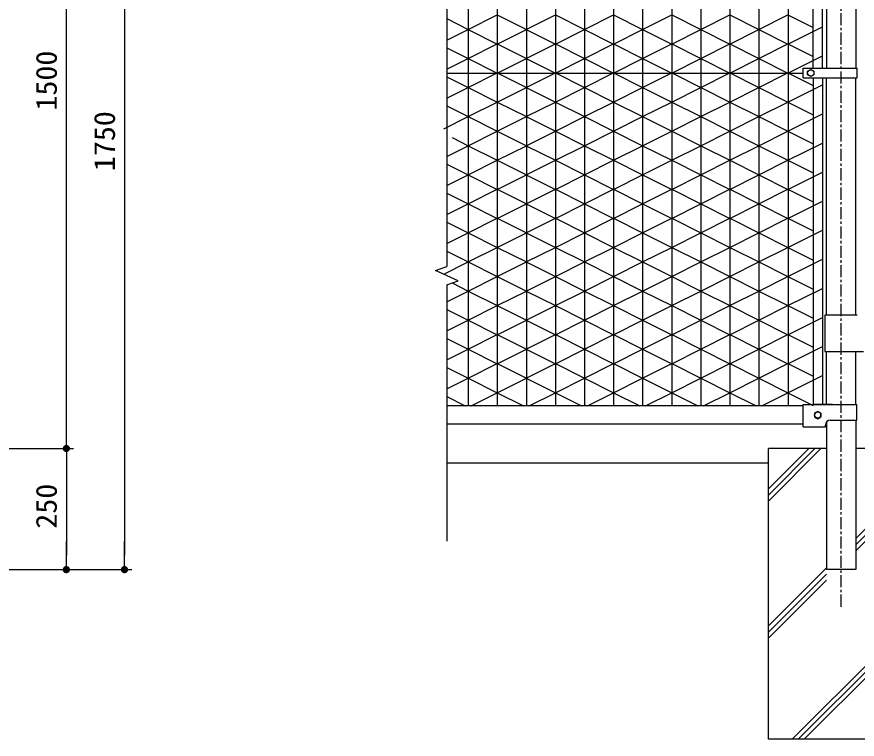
# Model space of a CAD drawing. Units: millimetres, scale not verified. Extents: x -4425 to 4425, y -3150 to 3150.
# Drawn here: x -995 to 739, y -810 to 681 of the extents above; entities that cross this region are included whole.
import ezdxf
from ezdxf.enums import TextEntityAlignment as Align

# ---------------------------------------------------------------- set-up
doc = ezdxf.new("R2010")
doc.units = ezdxf.units.MM
doc.header["$LTSCALE"] = 20
doc.header["$PDMODE"] = 32
doc.header["$PDSIZE"] = 10
doc.linetypes.add('USER1', pattern=[2, 1.25, -0.25, 0.25, -0.25])
for name, color, linetype, lineweight in [('0-0_BUHIN', 7, 'Continuous', 25), ('0-2_KOUZOU', 7, 'Continuous', 25), ('0-3_SUNPOU', 1, 'Continuous', 25), ('0-4_HATCH', 4, 'Continuous', 25), ('0-5_0', 4, 'Continuous', 25), ('0-6_KISO', 7, 'Continuous', 25), ('0-8_AMI', 7, 'Continuous', 25), ('0-C_AMI-HATCH', 6, 'Continuous', 25)]:
    doc.layers.add(name, color=color, linetype=linetype, lineweight=lineweight)
doc.layers.add('0-7_DEFPOINTS', color=7, linetype='Continuous')
doc.styles.add('ＭＳ ゴシック', font='')
doc.styles.get('ＭＳ ゴシック').set_extended_font_data('MS Gothic')

# ---------------------------------------------------------------- blocks, each defined once
blk = doc.blocks.new('X1')
at = {"layer": '0-5_0'}
for p, q in [((64384.6, 34820.3), (66554.6, 36990.3)), ((64384.6, 35070.3), (66304.6, 36990.3)), ((64384.6, 35320.3), (66054.6, 36990.3)), ((67989.6, 33268.5), (70200, 35478.9)), ((70200, 35478.9), (70384.6, 35663.5)), ((70301.3, 35330.2), (70384.6, 35413.5)), ((67989.6, 33018.5), (70301.3, 35330.2)), ((67989.6, 32768.5), (70384.6, 35163.5)), ((64384.6, 29663.5), (66779.6, 32058.5)), ((64384.6, 29413.5), (66779.6, 31808.5)), ((64384.6, 29163.5), (66779.6, 31558.5)), ((65368.3, 24990.3), (70384.6, 30006.7)), ((65618.3, 24990.3), (70384.6, 29756.7)), ((65868.3, 24990.3), (70384.6, 29506.7))]:
    blk.add_line(p, q, dxfattribs=at)
blk = doc.blocks.new('M1')
at = {"layer": '0-3_SUNPOU'}
blk.add_line((-5, 0), (-38.58, 0), dxfattribs=at)
for points in [[(0, 0), (-5, 0), (-4.96, 0.63)], [(0, 0), (-4.96, -0.63), (-5, 0)], [(0, 0), (-4.96, 0.63), (-4.84, 1.24)], [(0, 0), (-4.84, -1.24), (-4.96, -0.63)], [(0, 0), (-4.84, 1.24), (-4.65, 1.84)], [(0, 0), (-4.65, -1.84), (-4.84, -1.24)], [(0, 0), (-4.65, 1.84), (-4.38, 2.41)], [(0, 0), (-4.38, -2.41), (-4.65, -1.84)], [(0, 0), (-4.38, 2.41), (-4.05, 2.94)], [(0, 0), (-4.05, -2.94), (-4.38, -2.41)], [(0, 0), (-4.05, 2.94), (-3.64, 3.42)], [(0, 0), (-3.64, -3.42), (-4.05, -2.94)], [(0, 0), (-3.64, 3.42), (-3.19, 3.85)], [(0, 0), (-3.19, -3.85), (-3.64, -3.42)], [(0, 0), (-3.19, 3.85), (-2.68, 4.22)], [(0, 0), (-2.68, -4.22), (-3.19, -3.85)], [(0, 0), (-2.68, 4.22), (-2.13, 4.52)], [(0, 0), (-2.13, -4.52), (-2.68, -4.22)], [(0, 0), (-2.13, 4.52), (-1.55, 4.76)], [(0, 0), (-1.55, -4.76), (-2.13, -4.52)], [(0, 0), (-1.55, 4.76), (-0.94, 4.91)], [(0, 0), (-0.94, -4.91), (-1.55, -4.76)], [(0, 0), (-0.94, 4.91), (-0.31, 4.99)], [(0, 0), (-0.31, -4.99), (-0.94, -4.91)], [(0, 0), (-0.31, 4.99), (0.31, 4.99)], [(0, 0), (0.31, -4.99), (-0.31, -4.99)], [(0, 0), (0.31, 4.99), (0.94, 4.91)], [(0, 0), (0.94, 4.91), (1.55, 4.76)], [(0, 0), (1.55, 4.76), (2.13, 4.52)], [(0, 0), (2.13, 4.52), (2.68, 4.22)], [(0, 0), (2.68, 4.22), (3.19, 3.85)], [(0, 0), (3.19, 3.85), (3.64, 3.42)], [(0, 0), (3.64, 3.42), (4.05, 2.94)], [(0, 0), (4.05, 2.94), (4.38, 2.41)], [(0, 0), (4.38, 2.41), (4.65, 1.84)], [(0, 0), (4.65, 1.84), (4.84, 1.24)], [(0, 0), (4.84, 1.24), (4.96, 0.63)], [(0, 0), (4.96, 0.63), (5, 0)], [(0, 0), (0.94, -4.91), (0.31, -4.99)], [(0, 0), (1.55, -4.76), (0.94, -4.91)], [(0, 0), (2.13, -4.52), (1.55, -4.76)], [(0, 0), (2.68, -4.22), (2.13, -4.52)], [(0, 0), (3.19, -3.85), (2.68, -4.22)], [(0, 0), (3.64, -3.42), (3.19, -3.85)], [(0, 0), (4.05, -2.94), (3.64, -3.42)], [(0, 0), (4.38, -2.41), (4.05, -2.94)], [(0, 0), (4.65, -1.84), (4.38, -2.41)], [(0, 0), (4.84, -1.24), (4.65, -1.84)], [(0, 0), (4.96, -0.63), (4.84, -1.24)], [(0, 0), (5, 0), (4.96, -0.63)]]:
    blk.add_solid(points, dxfattribs=at)

msp = doc.modelspace()

# ---------------------------------------------------------------- linework, layer by layer
at = {"layer": '0-0_BUHIN'}
for p, q in [((672.38, 64.8), (672.38, -10.2)), ((738.98, 64.8), (672.38, 64.8)), ((672.38, -10.2), (752.28, -10.2))]:
    msp.add_line(p, q, dxfattribs=at)
at = {"layer": '0-2_KOUZOU', "color": 1, "linetype": 'USER1'}
msp.add_line((705.68, -536.74), (705.68, 1374.78), dxfattribs=at)
at = {"layer": '0-2_KOUZOU'}
for p, q in [((648.17, 574.8), (648.17, 1249.55)), ((667.17, 574.8), (667.17, 1249.55)), ((675.43, 986.8), (675.43, 574.8)), ((735.93, 986.8), (735.93, 574.8)), ((627.68, 574.8), (738.93, 574.8)), ((627.68, 554.8), (627.68, 574.8)), ((738.93, 554.8), (738.93, 574.8)), ((-107.97, 564.8), (627.68, 564.8)), ((636.68, 568.55), (643.18, 572.3)), ((636.68, 561.05), (636.68, 568.55)), ((643.18, 557.29), (636.68, 561.05)), ((643.18, 572.3), (649.68, 568.55)), ((649.68, 561.05), (643.18, 557.29)), ((649.68, 568.55), (649.68, 561.05)), ((627.68, 554.8), (738.93, 554.8)), ((648.18, 554.8), (648.18, -119.7)), ((667.18, 554.8), (667.18, -119.7)), ((675.43, 64.8), (675.43, 554.8)), ((735.93, 64.8), (735.93, 554.8)), ((675.43, -119.7), (675.43, -10.2)), ((735.93, -119.7), (735.93, -10.2)), ((627.68, -119.7), (738.42, -119.7)), ((627.68, -165.2), (627.68, -119.7)), ((687.67, -119.7), (649.36, -119.7)), ((738.42, -151.7), (738.42, -119.7)), ((627.68, -122.2), (-107.97, -122.2)), ((657.67, -133.7), (651.17, -137.45)), ((651.17, -137.45), (651.17, -144.96)), ((664.17, -137.45), (657.67, -133.7)), ((664.17, -144.96), (664.17, -137.45)), ((651.17, -144.96), (657.67, -148.71)), ((657.67, -148.71), (664.17, -144.96)), ((675.43, -155.7), (675.43, -460.2)), ((683.43, -151.7), (738.42, -151.7)), ((735.93, -151.7), (735.93, -460.2)), ((627.68, -160.2), (-107.97, -160.2)), ((627.68, -165.2), (673.43, -165.2)), ((673.43, -165.2), (673.43, -161.7)), ((735.93, -460.2), (675.43, -460.2)), ((730.68, -460.2), (680.68, -460.2))]:
    msp.add_line(p, q, dxfattribs=at)
for centre in [(643.18, 564.8), (657.67, -141.2)]:
    msp.add_circle(centre, 6.5, dxfattribs=at)
msp.add_arc((683.43, -161.7), 10, 90, 180, dxfattribs=at)
at = {"layer": '0-3_SUNPOU'}
for p, q in [((-893.11, -180.2), (-893.11, 1259.8)), ((-773.11, 1259.8), (-773.11, -430.2)), ((-1532.78, -210.2), (-878.11, -210.2)), ((-1532.78, -210.2), (-878.11, -210.2)), ((-893.11, -240.2), (-893.11, -430.2)), ((-1971.92, -460.2), (-878.11, -460.2)), ((-1971.92, -460.2), (-758.11, -460.2))]:
    msp.add_line(p, q, dxfattribs=at)
at = {"layer": '0-6_KISO'}
for p, q in [((555.68, -810.2), (555.68, -210.2)), ((675.43, -210.2), (555.68, -210.2)), ((855.68, -210.2), (735.93, -210.2)), ((555.68, -240.2), (-107.97, -240.2)), ((855.68, -810.2), (555.68, -810.2))]:
    msp.add_line(p, q, dxfattribs=at)
at = {"layer": '0-7_DEFPOINTS'}
for p in [(-893.11, -460.2), (-773.11, -460.2)]:
    msp.add_point(p, dxfattribs=at)
at = {"layer": '0-8_AMI'}
for p, q in [((-107.97, 819.66), (-107.97, 165.72)), ((-131.47, 157.17), (-107.97, 165.72)), ((-84.48, 136.06), (-131.47, 157.17)), ((-107.97, 127.51), (-84.48, 136.06)), ((-107.97, 127.51), (-107.97, -401.5))]:
    msp.add_line(p, q, dxfattribs=at)
at = {"layer": '0-C_AMI-HATCH'}
for p, q in [((-63.83, 1251.8), (-63.83, -122.2)), ((-3.83, 1251.8), (-3.83, -122.2)), ((56.17, 1251.8), (56.17, -122.2)), ((116.17, 1251.8), (116.17, -122.2)), ((176.17, 1251.8), (176.17, -122.2)), ((236.17, 1251.8), (236.17, -122.2)), ((296.17, 1251.8), (296.17, -122.2)), ((356.17, 1251.8), (356.17, -122.2)), ((416.17, 1251.8), (416.17, -122.2)), ((476.17, 1251.8), (476.17, -122.2)), ((536.17, 1251.8), (536.17, -122.2)), ((596.17, 1251.8), (596.17, -122.2)), ((-107.97, 676.99), (-63.83, 654.82)), ((-63.87, 654.82), (-3.85, 684.96)), ((-3.85, 684.96), (56.17, 654.82)), ((56.13, 654.82), (116.15, 684.96)), ((116.15, 684.96), (176.17, 654.82)), ((536.13, 654.82), (596.15, 684.96)), ((596.15, 684.96), (648.17, 658.83)), ((596.15, 624.67), (667.17, 660.34)), ((-107.97, 632.64), (-63.83, 654.82)), ((-63.87, 654.82), (-3.85, 624.67)), ((-3.85, 624.67), (56.17, 654.82)), ((56.13, 654.82), (116.15, 624.67)), ((116.15, 624.67), (176.17, 654.82)), ((176.13, 654.82), (236.15, 624.67)), ((236.15, 624.67), (296.17, 654.82)), ((296.13, 654.82), (356.15, 624.67)), ((356.15, 624.67), (416.17, 654.82)), ((416.13, 654.82), (476.15, 624.67)), ((476.15, 624.67), (536.17, 654.82)), ((536.13, 654.82), (596.15, 624.67)), ((-63.87, 594.82), (-3.85, 624.96)), ((-3.85, 624.96), (56.17, 594.82)), ((56.13, 594.82), (116.15, 624.96)), ((116.15, 624.96), (176.17, 594.82)), ((176.13, 594.82), (236.15, 624.96)), ((236.15, 624.96), (296.17, 594.82)), ((296.13, 594.82), (356.15, 624.96)), ((356.15, 624.96), (416.17, 594.82)), ((416.13, 594.82), (476.15, 624.96)), ((476.15, 624.96), (536.17, 594.82)), ((536.13, 594.82), (596.15, 624.96)), ((596.15, 624.96), (648.17, 598.83)), ((-107.97, 616.99), (-63.83, 594.82)), ((-107.97, 572.64), (-63.83, 594.82)), ((-63.87, 594.82), (-3.85, 564.67)), ((-3.85, 564.67), (56.17, 594.82)), ((56.13, 594.82), (116.15, 564.67)), ((116.15, 564.67), (176.17, 594.82)), ((176.13, 594.82), (236.15, 564.67)), ((236.15, 564.67), (296.17, 594.82)), ((296.13, 594.82), (356.15, 564.67)), ((356.15, 564.67), (416.17, 594.82)), ((416.13, 594.82), (476.15, 564.67)), ((476.15, 564.67), (536.17, 594.82)), ((536.13, 594.82), (596.15, 564.67)), ((596.15, 564.67), (667.17, 600.34)), ((-107.97, 556.99), (-63.83, 534.82)), ((-63.87, 534.82), (-3.85, 564.96)), ((-3.85, 564.96), (56.17, 534.82)), ((56.13, 534.82), (116.15, 564.96)), ((116.15, 564.96), (176.17, 534.82)), ((176.13, 534.82), (236.15, 564.96)), ((236.15, 564.96), (296.17, 534.82)), ((296.13, 534.82), (356.15, 564.96)), ((356.15, 564.96), (416.17, 534.82)), ((416.13, 534.82), (476.15, 564.96)), ((476.15, 564.96), (536.17, 534.82)), ((596.15, 504.67), (667.17, 540.34)), ((-107.97, 512.64), (-63.83, 534.82)), ((-63.87, 534.82), (-3.85, 504.67)), ((-3.85, 504.67), (56.17, 534.82)), ((56.13, 534.82), (116.15, 504.67)), ((116.15, 504.67), (176.17, 534.82)), ((176.13, 534.82), (236.15, 504.67)), ((236.15, 504.67), (296.17, 534.82)), ((296.13, 534.82), (356.15, 504.67)), ((356.15, 504.67), (416.17, 534.82)), ((416.13, 534.82), (476.15, 504.67)), ((476.15, 504.67), (536.17, 534.82)), ((536.13, 534.82), (596.15, 504.67)), ((-63.87, 474.82), (-3.85, 504.96)), ((-3.85, 504.96), (56.17, 474.82)), ((56.13, 474.82), (116.15, 504.96)), ((116.15, 504.96), (176.17, 474.82)), ((176.13, 474.82), (236.15, 504.96)), ((236.15, 504.96), (296.17, 474.82)), ((296.13, 474.82), (356.15, 504.96)), ((356.15, 504.96), (416.17, 474.82)), ((416.13, 474.82), (476.15, 504.96)), ((476.15, 504.96), (536.17, 474.82)), ((536.13, 474.82), (596.15, 504.96)), ((596.15, 504.96), (648.17, 478.83)), ((-107.97, 496.99), (-63.83, 474.82)), ((-114.31, 449.46), (-63.83, 474.82)), ((-63.87, 474.82), (-3.85, 444.67)), ((-3.85, 444.67), (56.17, 474.82)), ((56.13, 474.82), (116.15, 444.67)), ((116.15, 444.67), (176.17, 474.82)), ((176.13, 474.82), (236.15, 444.67)), ((236.15, 444.67), (296.17, 474.82)), ((296.13, 474.82), (356.15, 444.67)), ((356.15, 444.67), (416.17, 474.82)), ((416.13, 474.82), (476.15, 444.67)), ((476.15, 444.67), (536.17, 474.82)), ((536.13, 474.82), (596.15, 444.67)), ((596.15, 444.67), (667.17, 480.34)), ((-63.87, 414.82), (-3.85, 444.96)), ((-3.85, 444.96), (56.17, 414.82)), ((56.13, 414.82), (116.15, 444.96)), ((116.15, 444.96), (176.17, 414.82)), ((176.13, 414.82), (236.15, 444.96)), ((236.15, 444.96), (296.17, 414.82)), ((296.13, 414.82), (356.15, 444.96)), ((356.15, 444.96), (416.17, 414.82)), ((416.13, 414.82), (476.15, 444.96)), ((476.15, 444.96), (536.17, 414.82)), ((536.13, 414.82), (596.15, 444.96)), ((596.15, 444.96), (648.17, 418.83)), ((-97.04, 431.49), (-63.83, 414.82)), ((596.15, 384.67), (667.17, 420.34)), ((-107.97, 392.64), (-63.83, 414.82)), ((-63.87, 414.82), (-3.85, 384.67)), ((-3.85, 384.67), (56.17, 414.82)), ((56.13, 414.82), (116.15, 384.67)), ((116.15, 384.67), (176.17, 414.82)), ((176.13, 414.82), (236.15, 384.67)), ((236.15, 384.67), (296.17, 414.82)), ((296.13, 414.82), (356.15, 384.67)), ((356.15, 384.67), (416.17, 414.82)), ((416.13, 414.82), (476.15, 384.67)), ((476.15, 384.67), (536.17, 414.82)), ((536.13, 414.82), (596.15, 384.67)), ((-63.87, 354.82), (-3.85, 384.96)), ((-3.85, 384.96), (56.17, 354.82)), ((56.13, 354.82), (116.15, 384.96)), ((116.15, 384.96), (176.17, 354.82)), ((176.13, 354.82), (236.15, 384.96)), ((236.15, 384.96), (296.17, 354.82)), ((296.13, 354.82), (356.15, 384.96)), ((356.15, 384.96), (416.17, 354.82)), ((416.13, 354.82), (476.15, 384.96)), ((476.15, 384.96), (536.17, 354.82)), ((536.13, 354.82), (596.15, 384.96)), ((596.15, 384.96), (648.17, 358.83)), ((-107.97, 376.99), (-63.83, 354.82)), ((-107.97, 332.64), (-63.83, 354.82)), ((-63.87, 354.82), (-3.85, 324.67)), ((-3.85, 324.67), (56.17, 354.82)), ((56.13, 354.82), (116.15, 324.67)), ((116.15, 324.67), (176.17, 354.82)), ((176.13, 354.82), (236.15, 324.67)), ((236.15, 324.67), (296.17, 354.82)), ((296.13, 354.82), (356.15, 324.67)), ((356.15, 324.67), (416.17, 354.82)), ((416.13, 354.82), (476.15, 324.67)), ((476.15, 324.67), (536.17, 354.82)), ((536.13, 354.82), (596.15, 324.67)), ((596.15, 324.67), (667.17, 360.34)), ((-107.97, 316.99), (-63.83, 294.82)), ((-63.87, 294.82), (-3.85, 324.96)), ((-3.85, 324.96), (56.17, 294.82)), ((56.13, 294.82), (116.15, 324.96)), ((116.15, 324.96), (176.17, 294.82)), ((296.13, 294.82), (356.15, 324.96)), ((356.15, 324.96), (416.17, 294.82)), ((416.13, 294.82), (476.15, 324.96)), ((476.15, 324.96), (536.17, 294.82)), ((536.13, 294.82), (596.15, 324.96)), ((596.15, 324.96), (648.17, 298.83)), ((596.15, 264.67), (667.17, 300.34)), ((-107.97, 272.64), (-63.83, 294.82)), ((-63.87, 294.82), (-3.85, 264.67)), ((-3.85, 264.67), (56.17, 294.82)), ((56.13, 294.82), (116.15, 264.67)), ((116.15, 264.67), (176.17, 294.82)), ((176.13, 294.82), (236.15, 264.67)), ((236.15, 264.67), (296.17, 294.82)), ((296.13, 294.82), (356.15, 264.67)), ((356.15, 264.67), (416.17, 294.82)), ((416.13, 294.82), (476.15, 264.67)), ((476.15, 264.67), (536.17, 294.82)), ((536.13, 294.82), (596.15, 264.67)), ((-63.87, 234.82), (-3.85, 264.96)), ((-3.85, 264.96), (56.17, 234.82)), ((56.13, 234.82), (116.15, 264.96)), ((116.15, 264.96), (176.17, 234.82)), ((176.13, 234.82), (236.15, 264.96)), ((236.15, 264.96), (296.17, 234.82)), ((296.13, 234.82), (356.15, 264.96)), ((356.15, 264.96), (416.17, 234.82)), ((416.13, 234.82), (476.15, 264.96)), ((476.15, 264.96), (536.17, 234.82)), ((536.13, 234.82), (596.15, 264.96)), ((596.15, 264.96), (648.17, 238.83)), ((-107.97, 256.99), (-63.83, 234.82)), ((-107.97, 212.64), (-63.83, 234.82)), ((-63.87, 234.82), (-3.85, 204.67)), ((-3.85, 204.67), (56.17, 234.82)), ((56.13, 234.82), (116.15, 204.67)), ((116.15, 204.67), (176.17, 234.82)), ((176.13, 234.82), (236.15, 204.67)), ((236.15, 204.67), (296.17, 234.82)), ((296.13, 234.82), (356.15, 204.67)), ((356.15, 204.67), (416.17, 234.82)), ((416.13, 234.82), (476.15, 204.67)), ((476.15, 204.67), (536.17, 234.82)), ((536.13, 234.82), (596.15, 204.67)), ((596.15, 204.67), (667.17, 240.34)), ((-107.97, 196.99), (-63.83, 174.82)), ((-63.87, 174.82), (-3.85, 204.96)), ((-3.85, 204.96), (56.17, 174.82)), ((56.13, 174.82), (116.15, 204.96)), ((116.15, 204.96), (176.17, 174.82)), ((176.13, 174.82), (236.15, 204.96)), ((236.15, 204.96), (296.17, 174.82)), ((296.13, 174.82), (356.15, 204.96)), ((356.15, 204.96), (416.17, 174.82)), ((416.13, 174.82), (476.15, 204.96)), ((476.15, 204.96), (536.17, 174.82)), ((536.13, 174.82), (596.15, 204.96)), ((596.15, 204.96), (648.17, 178.83)), ((-114.31, 149.46), (-63.83, 174.82)), ((-63.87, 174.82), (-3.85, 144.67)), ((-3.85, 144.67), (56.17, 174.82)), ((56.13, 174.82), (116.15, 144.67)), ((116.15, 144.67), (176.17, 174.82)), ((176.13, 174.82), (236.15, 144.67)), ((236.15, 144.67), (296.17, 174.82)), ((296.13, 174.82), (356.15, 144.67)), ((356.15, 144.67), (416.17, 174.82)), ((416.13, 174.82), (476.15, 144.67)), ((476.15, 144.67), (536.17, 174.82)), ((536.13, 174.82), (596.15, 144.67)), ((596.15, 144.67), (667.17, 180.34)), ((-63.87, 114.82), (-3.85, 144.96)), ((-3.85, 144.96), (56.17, 114.82)), ((56.13, 114.82), (116.15, 144.96)), ((116.15, 144.96), (176.17, 114.82)), ((176.13, 114.82), (236.15, 144.96)), ((236.15, 144.96), (296.17, 114.82)), ((296.13, 114.82), (356.15, 144.96)), ((356.15, 144.96), (416.17, 114.82)), ((416.13, 114.82), (476.15, 144.96)), ((476.15, 144.96), (536.17, 114.82)), ((536.13, 114.82), (596.15, 144.96)), ((596.15, 144.96), (648.17, 118.83)), ((-97.04, 131.49), (-63.83, 114.82)), ((-107.97, 92.64), (-63.83, 114.82)), ((-63.87, 114.82), (-3.85, 84.67)), ((-3.85, 84.67), (56.17, 114.82)), ((56.13, 114.82), (116.15, 84.67)), ((116.15, 84.67), (176.17, 114.82)), ((176.13, 114.82), (236.15, 84.67)), ((236.15, 84.67), (296.17, 114.82)), ((296.13, 114.82), (356.15, 84.67)), ((356.15, 84.67), (416.17, 114.82)), ((416.13, 114.82), (476.15, 84.67)), ((476.15, 84.67), (536.17, 114.82)), ((536.13, 114.82), (596.15, 84.67)), ((596.15, 84.67), (667.17, 120.34)), ((-107.97, 76.99), (-63.83, 54.82)), ((-63.87, 54.82), (-3.85, 84.96)), ((-3.85, 84.96), (56.17, 54.82)), ((56.13, 54.82), (116.15, 84.96)), ((116.15, 84.96), (176.17, 54.82)), ((176.13, 54.82), (236.15, 84.96)), ((236.15, 84.96), (296.17, 54.82)), ((296.13, 54.82), (356.15, 84.96)), ((356.15, 84.96), (416.17, 54.82)), ((416.13, 54.82), (476.15, 84.96)), ((476.15, 84.96), (536.17, 54.82)), ((536.13, 54.82), (596.15, 84.96)), ((596.15, 84.96), (648.17, 58.83)), ((-107.97, 32.64), (-63.83, 54.82)), ((-63.87, 54.82), (-3.85, 24.67)), ((-3.85, 24.67), (56.17, 54.82)), ((56.13, 54.82), (116.15, 24.67)), ((116.15, 24.67), (176.17, 54.82)), ((176.13, 54.82), (236.15, 24.67)), ((236.15, 24.67), (296.17, 54.82)), ((296.13, 54.82), (356.15, 24.67)), ((356.15, 24.67), (416.17, 54.82)), ((416.13, 54.82), (476.15, 24.67)), ((476.15, 24.67), (536.17, 54.82)), ((536.13, 54.82), (596.15, 24.67)), ((596.15, 24.67), (667.17, 60.34)), ((-63.87, -5.18), (-3.85, 24.96)), ((-3.85, 24.96), (56.17, -5.18)), ((56.13, -5.18), (116.15, 24.96)), ((116.15, 24.96), (176.17, -5.18)), ((176.13, -5.18), (236.15, 24.96)), ((236.15, 24.96), (296.17, -5.18)), ((296.13, -5.18), (356.15, 24.96)), ((356.15, 24.96), (416.17, -5.18)), ((416.13, -5.18), (476.15, 24.96)), ((476.15, 24.96), (536.17, -5.18)), ((536.13, -5.18), (596.15, 24.96)), ((596.15, 24.96), (648.17, -1.17)), ((-107.97, 16.99), (-63.83, -5.18)), ((596.15, -35.33), (667.17, 0.34)), ((-107.97, -27.36), (-63.83, -5.18)), ((-63.87, -5.18), (-3.85, -35.33)), ((-3.85, -35.33), (56.17, -5.18)), ((56.13, -5.18), (116.15, -35.33)), ((116.15, -35.33), (176.17, -5.18)), ((176.13, -5.18), (236.15, -35.33)), ((236.15, -35.33), (296.17, -5.18)), ((296.13, -5.18), (356.15, -35.33)), ((356.15, -35.33), (416.17, -5.18)), ((416.13, -5.18), (476.15, -35.33)), ((476.15, -35.33), (536.17, -5.18)), ((536.13, -5.18), (596.15, -35.33)), ((-107.97, -43.01), (-63.83, -65.18)), ((-63.87, -65.18), (-3.85, -35.04)), ((-3.85, -35.04), (56.17, -65.18)), ((56.13, -65.18), (116.15, -35.04)), ((116.15, -35.04), (176.17, -65.18)), ((176.13, -65.18), (236.15, -35.04)), ((236.15, -35.04), (296.17, -65.18)), ((296.13, -65.18), (356.15, -35.04)), ((356.15, -35.04), (416.17, -65.18)), ((416.13, -65.18), (476.15, -35.04)), ((476.15, -35.04), (536.17, -65.18)), ((536.13, -65.18), (596.15, -35.04)), ((596.15, -35.04), (648.17, -61.17)), ((-107.97, -87.36), (-63.83, -65.18)), ((-63.87, -65.18), (-3.85, -95.33)), ((-3.85, -95.33), (56.17, -65.18)), ((56.13, -65.18), (116.15, -95.33)), ((116.15, -95.33), (176.17, -65.18)), ((176.13, -65.18), (236.15, -95.33)), ((236.15, -95.33), (296.17, -65.18)), ((296.13, -65.18), (356.15, -95.33)), ((356.15, -95.33), (416.17, -65.18)), ((416.13, -65.18), (476.15, -95.33)), ((476.15, -95.33), (536.17, -65.18)), ((536.13, -65.18), (596.15, -95.33)), ((596.15, -95.33), (667.17, -59.66)), ((-107.97, -103.01), (-69.77, -122.2)), ((-57.93, -122.2), (-3.85, -95.04)), ((-3.85, -95.04), (50.23, -122.2)), ((62.07, -122.2), (116.15, -95.04)), ((116.15, -95.04), (170.23, -122.2)), ((182.07, -122.2), (236.15, -95.04)), ((236.15, -95.04), (290.23, -122.2)), ((302.07, -122.2), (356.15, -95.04)), ((356.15, -95.04), (410.23, -122.2)), ((422.07, -122.2), (476.15, -95.04)), ((476.15, -95.04), (530.23, -122.2)), ((542.07, -122.2), (596.15, -95.04)), ((596.15, -95.04), (648.17, -121.17))]:
    msp.add_line(p, q, dxfattribs=at)
for points in [[(176.13, 654.82), (236.15, 684.96), (296.17, 654.82)], [(296.13, 654.82), (356.15, 684.96), (416.17, 654.82)], [(416.13, 654.82), (476.15, 684.96), (536.17, 654.82)], [(536.13, 534.82), (596.15, 564.96), (648.17, 538.83)], [(176.13, 294.82), (236.15, 324.96), (296.17, 294.82)]]:
    msp.add_lwpolyline(points, dxfattribs=at)

# ---------------------------------------------------------------- block references
at = {"layer": '0-3_SUNPOU', "xscale": 1.5, "yscale": 1.5}
for p, rotation in [((-893.11, -210.2), 270), ((-893.11, -210.2), 90), ((-893.11, -460.2), 270), ((-773.11, -460.2), 270)]:
    msp.add_blockref('M1', p, dxfattribs=dict(at, rotation=rotation))
at = {"layer": '0-4_HATCH', "xscale": 0.05, "yscale": 0.05}
msp.add_blockref('X1', (-2663.55, -2059.72), dxfattribs=at)

# ---------------------------------------------------------------- texts
at = {"layer": '0-3_SUNPOU', "color": 3, "style": 'ＭＳ ゴシック', "width": 1.05}
for s, p in [('1500', (-899.78, 487.3)), ('1750', (-779.78, 362.3)), ('250', (-899.78, -375.7))]:
    msp.add_text(s, height=43.3, rotation=90, dxfattribs=at).set_placement(p, align=Align.BOTTOM_LEFT)

doc.saveas('drawing.dxf')
